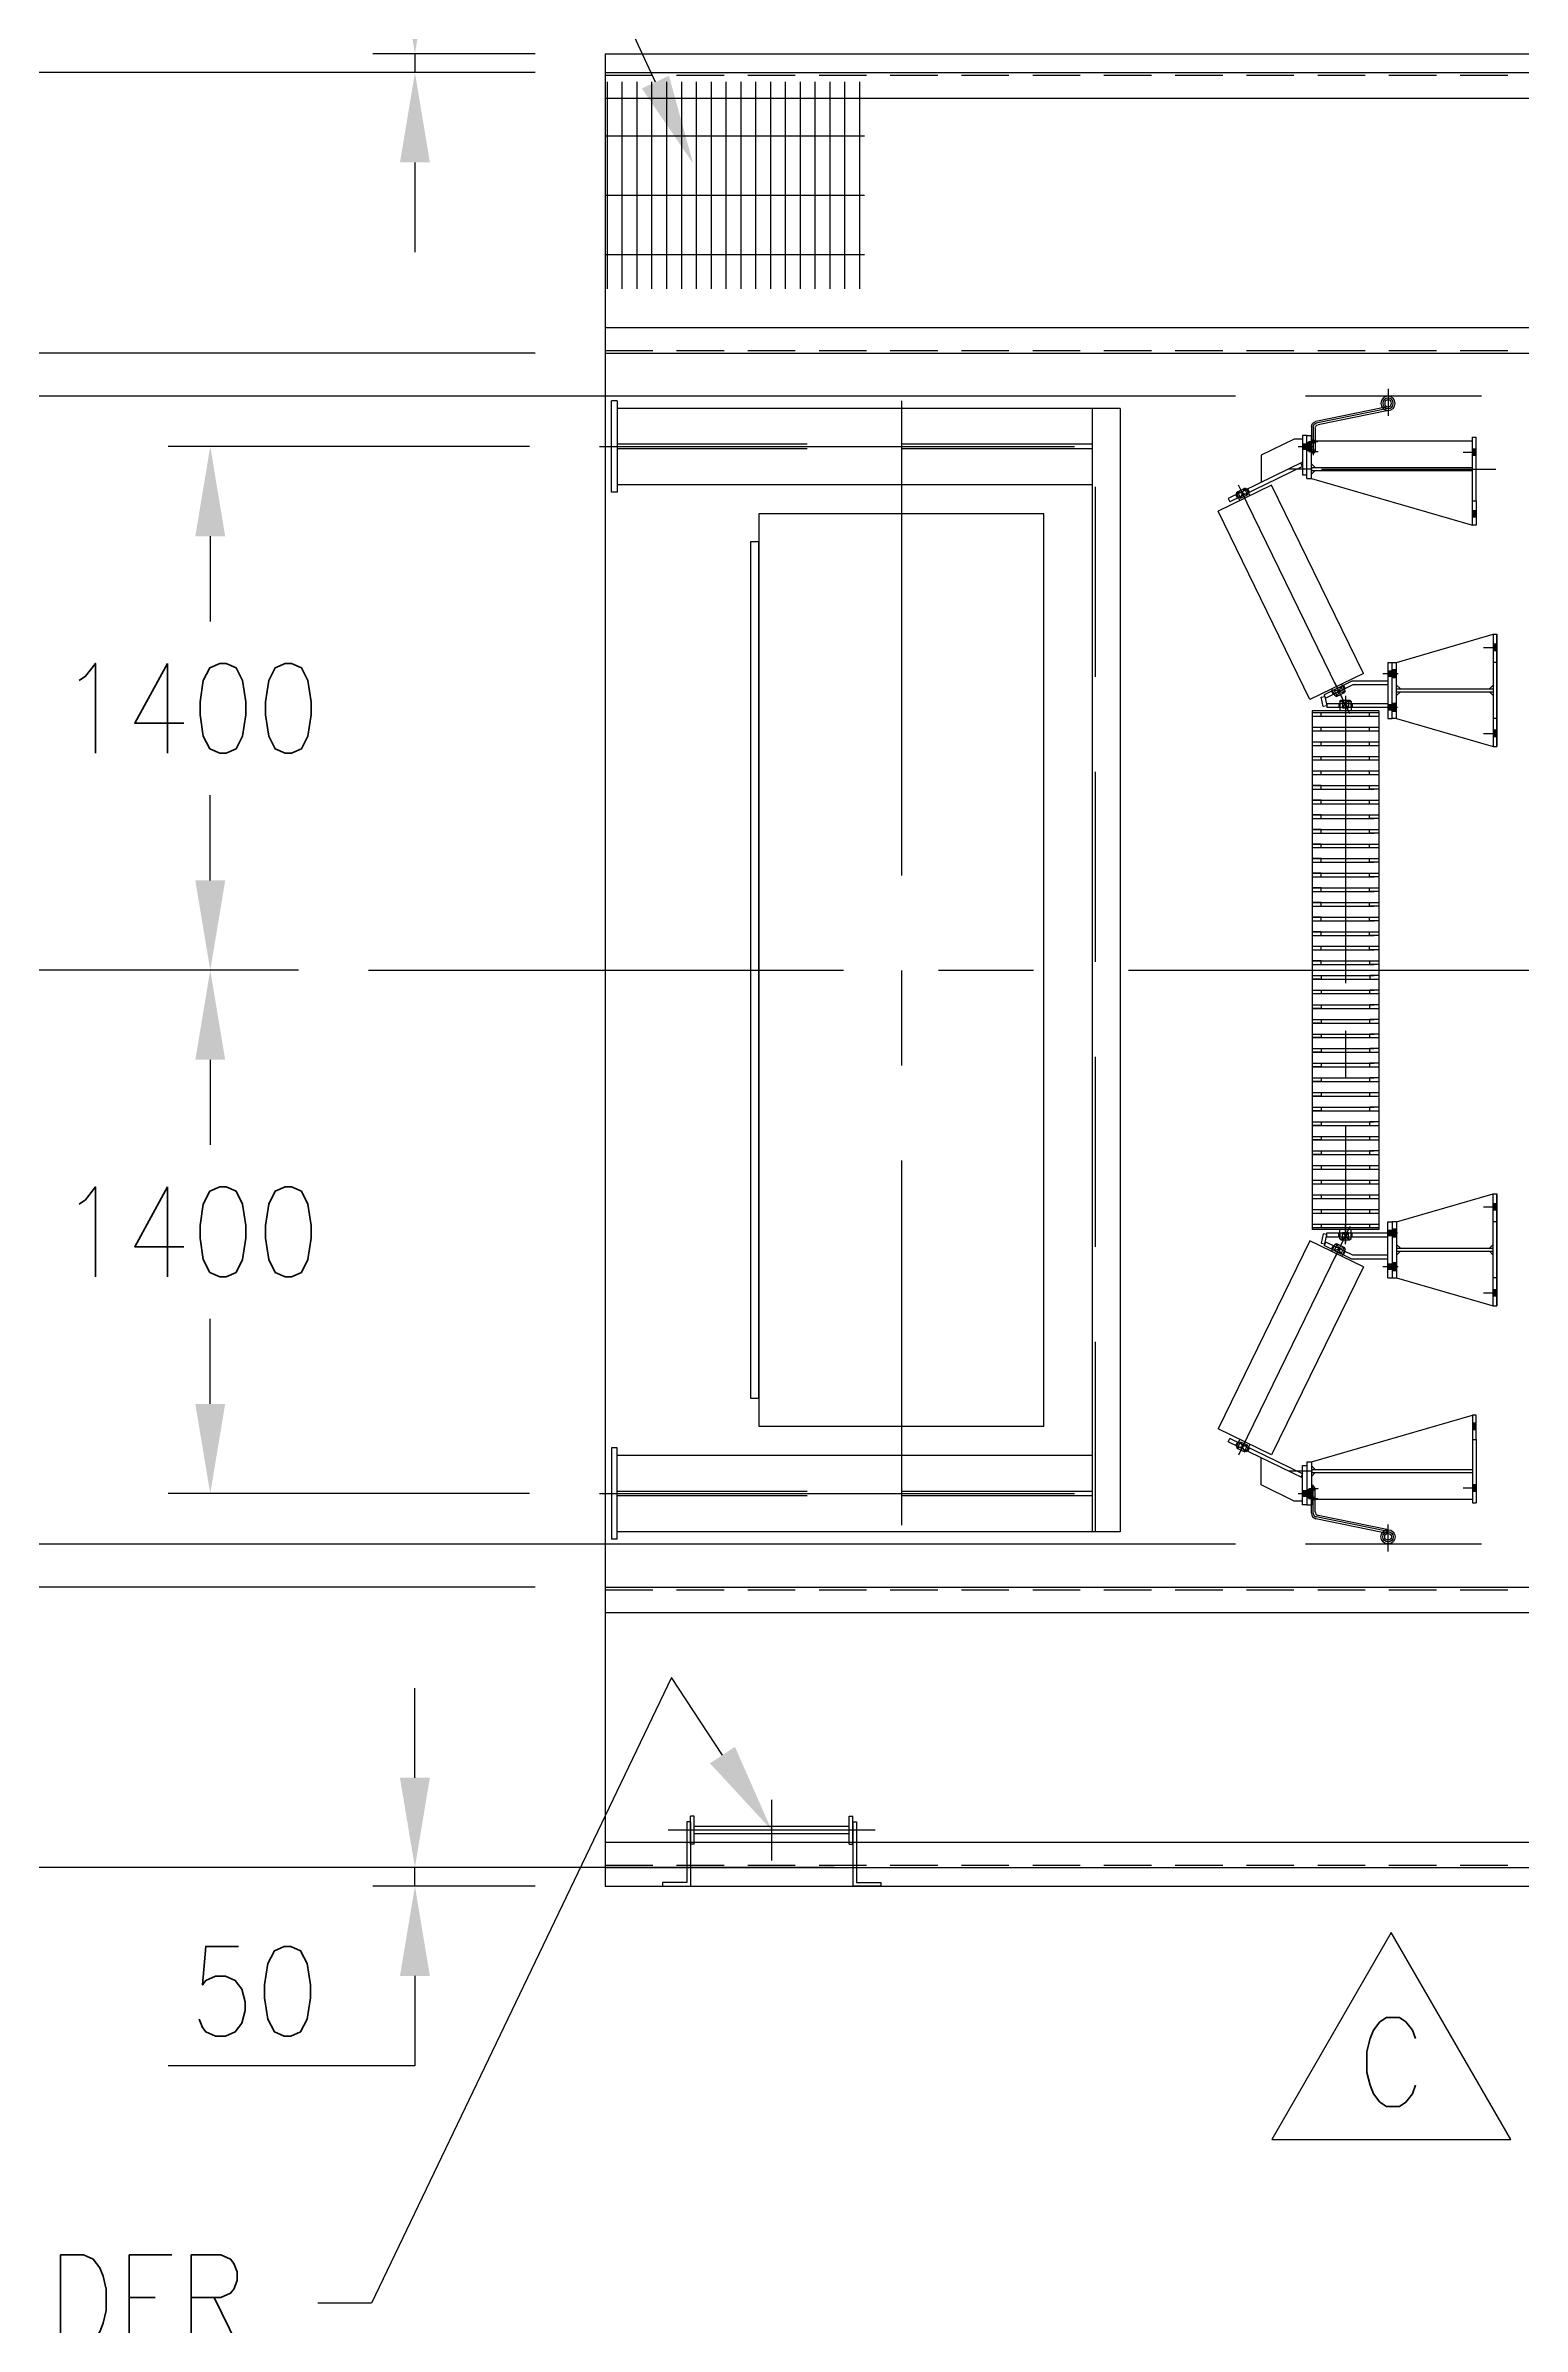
# Model space of a CAD drawing. Extents: x 0 to 68580, y 0 to 45720.
# Drawn here: x 35631 to 39580, y 21565 to 27664 of the extents above; entities that cross this region are included whole.
import ezdxf
from ezdxf.enums import TextEntityAlignment as Align

# ---------------------------------------------------------------- set-up
doc = ezdxf.new("R2010")
doc.units = 0
doc.header["$LTSCALE"] = 40
for name, pattern in [('CENTER', [50.8, 31.75, -6.35, 6.35, -6.35]), ('CENTER2', [28.575, 19.05, -3.175, 3.175, -3.175]), ('CL', [1.0625, 0.75, -0.125, 0.0625, -0.125]), ('HIDDEN2', [4.7625, 3.175, -1.5875]), ('HIDDENX2', [19.05, 12.7, -6.35])]:
    doc.linetypes.add(name, pattern=pattern)
doc.layers.get('0').update_dxf_attribs({"linetype": 'CONTINUOUS'})
doc.layers.get('DEFPOINTS').update_dxf_attribs({"linetype": 'CONTINUOUS'})
for name, color, linetype in [('CL', 1, 'CL'), ('EMS_BOLT-BOLTHOLE', 252, 'CONTINUOUS'), ('EMS_CL', 1, 'CENTER'), ('EMS_DIM', 3, 'CONTINUOUS'), ('EMS_GRAY', 252, 'CONTINUOUS'), ('EMS_GRAYCL', 252, 'CL'), ('EMS_HATCH', 3, 'CONTINUOUS'), ('EMS_HF', 252, 'HIDDEN2'), ('EMS_HIDDEN', 252, 'HIDDENX2'), ('EMS_OBJECT', 252, 'CONTINUOUS'), ('EMS_REV', 7, 'CONTINUOUS'), ('EMS_SHIPSTRUCTURE', 151, 'CONTINUOUS'), ('EMS_TXT', 2, 'CONTINUOUS'), ('EMS_WALKWAY_PLATFORM', 2, 'CONTINUOUS'), ('MIKES_CHECK', 75, 'CONTINUOUS'), ('OBJECT', 7, 'CONTINUOUS'), ('WALKWAY', 2, 'CONTINUOUS'), ('WALWAYSTUFF', 2, 'CONTINUOUS')]:
    doc.layers.add(name, color=color, linetype=linetype)
doc.styles.add('EMS', font='Romans.shx', dxfattribs={"width": 0.85, "height": 240})
doc.dimstyles.get("Standard").update_dxf_attribs({"dimtxt": 0.125, "dimasz": 0.25, "dimexe": 0.18, "dimexo": 0.0625, "dimgap": 0.09, "dimtad": 0, "dimtih": 1, "dimtoh": 1, "dimzin": 12, "dimcen": 0.09, "dimclrd": 160, "dimclre": 160, "dimclrt": 200, "dimazin": 3, "dimtfac": 1, "dimtofl": 0, "dimtmove": 0, "dimatfit": 3})

# ---------------------------------------------------------------- blocks, each defined once
blk = doc.blocks.new('A$C4A80579D')
at = {"layer": 'WALKWAY', "linetype": 'CENTER'}
for p, q in [((0, -81.1), (0, 81.1)), ((-276.9, 0), (276.9, 0))]:
    blk.add_line(p, q, dxfattribs=at)
at = {"layer": 'WALKWAY'}
blk.add_line((226, 0), (276.9, 0), dxfattribs=at)
at = {"layer": 'WALWAYSTUFF'}
for p, q in [((-292, 140), (-292, 150)), ((-292, 150), (-217, 150)), ((-227, 140), (-292, 140)), ((-227, -22.5), (-227, 140)), ((-217, -22.5), (-217, 150)), ((292, 150), (217, 150)), ((217, -22.5), (217, 150)), ((227, 140), (292, 140)), ((227, 140), (292, 140)), ((227, -22.5), (227, 140)), ((292, 140), (292, 150)), ((292, 140), (292, 150)), ((-207, 37.5), (-217, 37.5)), ((-217, 37.5), (-217, -37.5)), ((-207, 37.5), (-207, -37.5)), ((-207, 10), (207, 10)), ((207, 37.5), (207, -37.5)), ((207, 37.5), (217, 37.5)), ((217, 37.5), (217, -37.5)), ((-217, -22.5), (-227, -22.5)), ((-207, -37.5), (-217, -37.5)), ((-207, -10), (207, -10)), ((207, -37.5), (217, -37.5)), ((217, -22.5), (227, -22.5))]:
    blk.add_line(p, q, dxfattribs=at)
blk = doc.blocks.new('A$C70443823')
at = {"xscale": -1, "rotation": 270}
blk.add_blockref('A$C4A80579D', (0, 0), dxfattribs=at)
blk = doc.blocks.new('*U200')
at = {"layer": 'EMS_TXT', "style": 'EMS', "width": 0.85}
blk.add_text('LADDER', height=240, dxfattribs=at).set_placement((35146.1, 21516.4))
blk = doc.blocks.new('*U201')
at = {"layer": 'EMS_DIM'}
blk.add_lwpolyline([(37440.8, 23092.9), (37304.7, 23300.5), (36501.9, 21627.5), (36358.4, 21627.5)], dxfattribs=at)
blk.add_solid([(37474.2, 23114.9), (37572.3, 22892.2), (37407.3, 23071)], dxfattribs=at)
blk = doc.blocks.new('*X202')
at = {"color": 0}
for p, q in [((37133.3, 27014.2), (37133.3, 27567.7)), ((37173, 27014.2), (37173, 27567.7)), ((37212.7, 27014.2), (37212.7, 27567.7)), ((37252.3, 27014.2), (37252.3, 27567.7)), ((37292, 27014.2), (37292, 27567.7)), ((37331.7, 27014.2), (37331.7, 27567.7)), ((37371.4, 27014.2), (37371.4, 27567.7)), ((37411.1, 27014.2), (37411.1, 27567.7)), ((37450.8, 27014.2), (37450.8, 27567.7)), ((37490.5, 27014.2), (37490.5, 27567.7)), ((37530.2, 27014.2), (37530.2, 27567.7)), ((37569.8, 27014.2), (37569.8, 27567.7)), ((37609.5, 27014.2), (37609.5, 27567.7)), ((37649.2, 27014.2), (37649.2, 27567.7)), ((37688.9, 27014.2), (37688.9, 27567.7)), ((37728.6, 27014.2), (37728.6, 27567.7)), ((37768.3, 27014.2), (37768.3, 27567.7)), ((37808, 27014.2), (37808, 27567.7)), ((37821, 27422.2), (37127.4, 27422.2)), ((37821, 27263.4), (37127.4, 27263.4)), ((37821, 27104.7), (37127.4, 27104.7))]:
    blk.add_line(p, q, dxfattribs=at)
blk = doc.blocks.new('*U267')
at = {"layer": 'EMS_DIM', "color": 0, "style": 'EMS', "width": 0.85}
blk.add_text('750', height=240, dxfattribs=at).set_placement((34686, 27097.2))
blk = doc.blocks.new('*D91')
at = {"layer": 'DEFPOINTS', "color": 0}
for p in [(35386.1, 27592.2), (37127.4, 27592.2), (37127.4, 26842.2)]:
    blk.add_point(p, dxfattribs=at)
at = {"layer": 'EMS_DIM', "color": 0}
for p, q in [((36939.9, 27592.2), (35273.6, 27592.2)), ((35386.1, 27082.2), (35386.1, 27352.2)), ((36939.9, 26842.2), (35273.6, 26842.2))]:
    blk.add_line(p, q, dxfattribs=at)
for points in [[(35346.1, 27352.2), (35426.1, 27352.2), (35386.1, 27592.2)], [(35346.1, 27082.2), (35426.1, 27082.2), (35386.1, 26842.2)]]:
    blk.add_solid(points, dxfattribs=at)
at = {"layer": 'EMS_REV'}
blk.add_blockref('*U267', (0, 0), dxfattribs=at)
blk = doc.blocks.new('*U268')
at = {"layer": 'EMS_DIM', "color": 0, "style": 'EMS', "width": 0.85}
blk.add_text('50', height=240, dxfattribs=at).set_placement((36015.4, 28220.6))
blk = doc.blocks.new('*D92')
at = {"layer": 'DEFPOINTS', "color": 0}
for p in [(37127.4, 27642.2), (36618.4, 27592.2), (37127.4, 27592.2)]:
    blk.add_point(p, dxfattribs=at)
at = {"layer": 'EMS_DIM', "color": 0}
for p, q in [((36618.4, 27882.2), (36618.4, 28122.2)), ((36939.9, 27642.2), (36505.9, 27642.2)), ((36618.4, 27642.2), (36618.4, 27592.2)), ((36939.9, 27592.2), (36505.9, 27592.2)), ((36618.4, 27352.2), (36618.4, 27112.2))]:
    blk.add_line(p, q, dxfattribs=at)
for points in [[(36578.4, 27882.2), (36658.4, 27882.2), (36618.4, 27642.2)], [(36578.4, 27352.2), (36658.4, 27352.2), (36618.4, 27592.2)]]:
    blk.add_solid(points, dxfattribs=at)
at = {"layer": 'EMS_REV'}
blk.add_blockref('*U268', (0, 0), dxfattribs=at)
blk = doc.blocks.new('*U269')
at = {"layer": 'EMS_DIM', "color": 0, "style": 'EMS', "width": 0.85}
blk.add_text('750', height=240, dxfattribs=at).set_placement((34686, 23047.2))
blk = doc.blocks.new('*D93')
at = {"layer": 'DEFPOINTS', "color": 0}
for p in [(37127.4, 23542.2), (35386.1, 22792.2), (37127.4, 22792.2)]:
    blk.add_point(p, dxfattribs=at)
at = {"layer": 'EMS_DIM', "color": 0}
for p, q in [((36939.9, 23542.2), (35273.6, 23542.2)), ((35386.1, 23302.2), (35386.1, 23032.2)), ((36939.9, 22792.2), (35273.6, 22792.2))]:
    blk.add_line(p, q, dxfattribs=at)
for points in [[(35346.1, 23302.2), (35426.1, 23302.2), (35386.1, 23542.2)], [(35346.1, 23032.2), (35426.1, 23032.2), (35386.1, 22792.2)]]:
    blk.add_solid(points, dxfattribs=at)
at = {"layer": 'EMS_REV'}
blk.add_blockref('*U269', (0, 0), dxfattribs=at)
blk = doc.blocks.new('*U270')
at = {"layer": 'EMS_DIM', "color": 0, "style": 'EMS', "width": 0.85}
blk.add_text('50', height=240, dxfattribs=at).set_placement((36015.4, 22341.3))
blk = doc.blocks.new('*D94')
at = {"layer": 'DEFPOINTS', "color": 0}
for p in [(36618.4, 22792.2), (37927.4, 22792.2), (37127.4, 22742.2)]:
    blk.add_point(p, dxfattribs=at)
at = {"layer": 'EMS_DIM', "color": 0}
for p, q in [((36618.4, 23032.2), (36618.4, 23272.2)), ((37739.9, 22792.2), (36505.9, 22792.2)), ((36618.4, 22742.2), (36618.4, 22792.2)), ((36939.9, 22742.2), (36505.9, 22742.2)), ((36618.4, 22502.2), (36618.4, 22262.2))]:
    blk.add_line(p, q, dxfattribs=at)
for points in [[(36578.4, 23032.2), (36658.4, 23032.2), (36618.4, 22792.2)], [(36578.4, 22502.2), (36658.4, 22502.2), (36618.4, 22742.2)]]:
    blk.add_solid(points, dxfattribs=at)
at = {"layer": 'EMS_REV'}
blk.add_blockref('*U270', (0, 0), dxfattribs=at)
blk = doc.blocks.new('*U310')
at = {"layer": 'EMS_DIM', "color": 0, "style": 'EMS', "width": 0.85}
blk.add_text('3083', height=240, dxfattribs=at).set_placement((38280.4, 28945.5))
blk = doc.blocks.new('*D99')
at = {"layer": 'DEFPOINTS', "color": 0}
for p in [(37127.4, 28833), (37127.4, 27642.2), (40210.5, 27642.2)]:
    blk.add_point(p, dxfattribs=at)
at = {"layer": 'EMS_DIM', "color": 0}
for p, q in [((37127.4, 27829.7), (37127.4, 28945.5)), ((40210.5, 27829.7), (40210.5, 28945.5)), ((39970.5, 28833), (37367.4, 28833))]:
    blk.add_line(p, q, dxfattribs=at)
for points in [[(37367.4, 28873), (37367.4, 28793), (37127.4, 28833)], [(39970.5, 28873), (39970.5, 28793), (40210.5, 28833)]]:
    blk.add_solid(points, dxfattribs=at)
at = {"layer": 'EMS_REV'}
blk.add_blockref('*U310', (0, 0), dxfattribs=at)
blk = doc.blocks.new('A$C755374AA')
at = {"layer": 'EMS_GRAY'}
for p, q in [((-693.4, -178), (-693.4, 0)), ((-693.4, -178), (-693.4, 0)), ((-561.9, 0), (-561.9, -24.3)), ((561.9, 0), (561.9, -24.3)), ((693.4, -178), (693.4, 0)), ((-693.4, 0), (693.4, 0)), ((-688.8, 0), (-688.8, -178)), ((-688.8, 0), (-688.8, -178)), ((-679.1, -24.3), (-688.8, -24.3)), ((-679.1, -24.3), (-688.8, -24.3)), ((-679.1, 0), (-679.1, -24.3)), ((-679.1, 0), (-679.1, -24.3)), ((-679.1, -11.3), (-679.1, -178)), ((-679.1, -11.3), (-679.1, -178)), ((-649.7, 0), (-649.7, -178)), ((-649.7, 0), (-649.7, -178)), ((-640, -24.3), (-649.7, -24.3)), ((-640, -24.3), (-649.7, -24.3)), ((-640, 0), (-640, -24.3)), ((-640, 0), (-640, -24.3)), ((-640, -11.3), (-640, -178)), ((-640, -11.3), (-640, -178)), ((-610.6, 0), (-610.6, -178)), ((-600.9, -24.3), (-610.6, -24.3)), ((-600.9, 0), (-600.9, -24.3)), ((-600.9, -11.3), (-600.9, -178)), ((-571.5, 0), (-571.5, -178)), ((-561.9, -24.3), (-571.5, -24.3)), ((-561.9, -11.3), (-561.9, -178)), ((-532.5, 0), (-532.5, -178)), ((-522.8, -24.3), (-532.5, -24.3)), ((-522.8, 0), (-522.8, -24.3)), ((-522.8, -11.3), (-522.8, -178)), ((-493.4, 0), (-493.4, -178)), ((-493.4, -24.3), (-493.4, 0)), ((-493.4, -11.3), (-493.4, -165.8)), ((-483.7, -24.3), (-493.4, -24.3)), ((-483.7, 0), (-483.7, -24.3)), ((-483.7, -11.3), (-483.7, -165.8)), ((-454.3, 0), (-454.3, -178)), ((-454.3, -24.3), (-454.3, 0)), ((-454.3, -11.3), (-454.3, -165.8)), ((-444.6, -24.3), (-454.3, -24.3)), ((-444.6, 0), (-444.6, -24.3)), ((-444.6, -11.3), (-444.6, -178)), ((-415.2, 0), (-415.2, -178)), ((-415.2, -24.3), (-415.2, 0)), ((-415.2, -11.3), (-415.2, -165.8)), ((-405.5, -24.3), (-415.2, -24.3)), ((-405.5, 0), (-405.5, -24.3)), ((-405.5, -11.3), (-405.5, -165.8)), ((-376.1, 0), (-376.1, -178)), ((-376.1, -24.3), (-376.1, 0)), ((-376.1, -11.3), (-376.1, -165.8)), ((-366.4, -24.3), (-376.1, -24.3)), ((-366.4, 0), (-366.4, -24.3)), ((-366.4, -11.3), (-366.4, -165.8)), ((-337, 0), (-337, -178)), ((-337, -24.3), (-337, 0)), ((-337, -11.3), (-337, -165.8)), ((-327.4, -24.3), (-337, -24.3)), ((-327.4, 0), (-327.4, -24.3)), ((-327.4, -11.3), (-327.4, -178)), ((-298, 0), (-298, -178)), ((-298, -24.3), (-298, 0)), ((-298, -11.3), (-298, -165.8)), ((-288.3, -24.3), (-298, -24.3)), ((-288.3, 0), (-288.3, -24.3)), ((-288.3, -11.3), (-288.3, -165.8)), ((-258.9, 0), (-258.9, -178)), ((-258.9, -24.3), (-258.9, 0)), ((-258.9, -11.3), (-258.9, -165.8)), ((-249.2, -24.3), (-258.9, -24.3)), ((-249.2, 0), (-249.2, -24.3)), ((-249.2, -11.3), (-249.2, -165.8)), ((-219.8, 0), (-219.8, -178)), ((-219.8, -24.3), (-219.8, 0)), ((-219.8, -11.3), (-219.8, -165.8)), ((-210.1, -24.3), (-219.8, -24.3)), ((-210.1, 0), (-210.1, -24.3)), ((-210.1, -11.3), (-210.1, -165.8)), ((-180.7, 0), (-180.7, -178)), ((-180.7, -24.3), (-180.7, 0)), ((-180.7, -11.3), (-180.7, -165.8)), ((-171, -24.3), (-180.7, -24.3)), ((-171, 0), (-171, -24.3)), ((-171, -11.3), (-171, -165.8)), ((-141.6, 0), (-141.6, -178)), ((-141.6, -24.3), (-141.6, 0)), ((-141.6, -11.3), (-141.6, -165.8)), ((-132, -24.3), (-141.6, -24.3)), ((-132, 0), (-132, -24.3)), ((-132, -11.3), (-132, -165.8)), ((-102.5, 0), (-102.5, -178)), ((-102.5, -24.3), (-102.5, 0)), ((-102.5, -11.3), (-102.5, -165.8)), ((-92.9, -24.3), (-102.5, -24.3)), ((-92.9, 0), (-92.9, -24.3)), ((-92.9, -11.3), (-92.9, -165.8)), ((-63.5, -178), (-63.5, 0)), ((-53.8, -24.3), (-63.5, -24.3)), ((-53.8, 0), (-53.8, -24.3)), ((-53.8, -11.3), (-53.8, -165.8)), ((-24.4, 0), (-24.4, -178)), ((-24.4, -24.3), (-24.4, 0)), ((-14.7, -24.3), (-24.4, -24.3)), ((-14.7, -24.3), (-24.4, -24.3)), ((-14.7, 0), (-14.7, -24.3)), ((-14.7, -11.3), (-14.7, -165.8)), ((14.7, 0), (14.7, -24.3)), ((14.7, -11.3), (14.7, -165.8)), ((14.7, -24.3), (24.4, -24.3)), ((14.7, -24.3), (24.4, -24.3)), ((24.4, 0), (24.4, -178)), ((24.4, -24.3), (24.4, 0)), ((53.8, 0), (53.8, -24.3)), ((53.8, -11.3), (53.8, -165.8)), ((53.8, -24.3), (63.5, -24.3)), ((63.5, -178), (63.5, 0)), ((92.9, 0), (92.9, -24.3)), ((92.9, -11.3), (92.9, -165.8)), ((92.9, -24.3), (102.5, -24.3)), ((102.5, 0), (102.5, -178)), ((102.5, -24.3), (102.5, 0)), ((102.5, -11.3), (102.5, -165.8)), ((132, 0), (132, -24.3)), ((132, -11.3), (132, -165.8)), ((132, -24.3), (141.6, -24.3)), ((141.6, 0), (141.6, -178)), ((141.6, -24.3), (141.6, 0)), ((141.6, -11.3), (141.6, -165.8)), ((171, 0), (171, -24.3)), ((171, -11.3), (171, -165.8)), ((171, -24.3), (180.7, -24.3)), ((180.7, 0), (180.7, -178)), ((180.7, -24.3), (180.7, 0)), ((180.7, -11.3), (180.7, -165.8)), ((210.1, 0), (210.1, -24.3)), ((210.1, -11.3), (210.1, -165.8)), ((210.1, -24.3), (219.8, -24.3)), ((219.8, 0), (219.8, -178)), ((219.8, -24.3), (219.8, 0)), ((219.8, -11.3), (219.8, -165.8)), ((249.2, 0), (249.2, -24.3)), ((249.2, -11.3), (249.2, -165.8)), ((249.2, -24.3), (258.9, -24.3)), ((258.9, 0), (258.9, -178)), ((258.9, -24.3), (258.9, 0)), ((258.9, -11.3), (258.9, -165.8)), ((288.3, 0), (288.3, -24.3)), ((288.3, -11.3), (288.3, -165.8)), ((288.3, -24.3), (298, -24.3)), ((298, 0), (298, -178)), ((298, -24.3), (298, 0)), ((298, -11.3), (298, -165.8)), ((327.4, 0), (327.4, -24.3)), ((327.4, -11.3), (327.4, -178)), ((327.4, -24.3), (337, -24.3)), ((337, 0), (337, -178)), ((337, -24.3), (337, 0)), ((337, -11.3), (337, -165.8)), ((366.4, 0), (366.4, -24.3)), ((366.4, -11.3), (366.4, -165.8)), ((366.4, -24.3), (376.1, -24.3)), ((376.1, 0), (376.1, -178)), ((376.1, -24.3), (376.1, 0)), ((376.1, -11.3), (376.1, -165.8)), ((405.5, 0), (405.5, -24.3)), ((405.5, -11.3), (405.5, -165.8)), ((405.5, -24.3), (415.2, -24.3)), ((415.2, 0), (415.2, -178)), ((415.2, -24.3), (415.2, 0)), ((415.2, -11.3), (415.2, -165.8)), ((444.6, 0), (444.6, -24.3)), ((444.6, -11.3), (444.6, -178)), ((444.6, -24.3), (454.3, -24.3)), ((454.3, 0), (454.3, -178)), ((454.3, -24.3), (454.3, 0)), ((454.3, -11.3), (454.3, -165.8)), ((483.7, 0), (483.7, -24.3)), ((483.7, -11.3), (483.7, -165.8)), ((483.7, -24.3), (493.4, -24.3)), ((493.4, 0), (493.4, -178)), ((493.4, -24.3), (493.4, 0)), ((493.4, -11.3), (493.4, -165.8)), ((522.8, 0), (522.8, -24.3)), ((522.8, -11.3), (522.8, -178)), ((522.8, -24.3), (532.5, -24.3)), ((532.5, 0), (532.5, -178)), ((561.9, -11.3), (561.9, -178)), ((561.9, -24.3), (571.5, -24.3)), ((571.5, 0), (571.5, -178)), ((600.9, 0), (600.9, -24.3)), ((600.9, -11.3), (600.9, -178)), ((600.9, -24.3), (610.6, -24.3)), ((610.6, 0), (610.6, -178)), ((640, 0), (640, -24.3)), ((640, -11.3), (640, -178)), ((640, -24.3), (649.7, -24.3)), ((649.7, 0), (649.7, -178)), ((679.1, 0), (679.1, -24.3)), ((679.1, -11.3), (679.1, -178)), ((679.1, -24.3), (688.8, -24.3)), ((688.8, 0), (688.8, -178)), ((-718.4, -74), (-721.4, -77)), ((-721.4, -77), (-721.4, -101)), ((-721.4, -81), (-701.4, -81)), ((-701.4, -97), (-721.4, -81)), ((-701.4, -81), (-721.4, -97)), ((-721.4, -97), (-701.4, -97)), ((-718.4, -104), (-721.4, -101)), ((-718.4, -74), (-693.4, -74)), ((-718.4, -74), (-718.4, -81)), ((-718.4, -97), (-718.4, -104)), ((-718.4, -104), (-693.4, -104)), ((-703.6, -74), (-713.3, -74)), ((-703.6, -104), (-713.3, -104)), ((-701.4, -81), (-701.4, -97)), ((718.4, -74), (693.4, -74)), ((718.4, -104), (693.4, -104)), ((701.4, -81), (701.4, -97)), ((721.4, -81), (701.4, -81)), ((701.4, -97), (721.4, -81)), ((701.4, -81), (721.4, -97)), ((721.4, -97), (701.4, -97)), ((703.6, -74), (713.3, -74)), ((703.6, -104), (713.3, -104)), ((718.4, -74), (718.4, -81)), ((718.4, -74), (721.4, -77)), ((718.4, -97), (718.4, -104)), ((718.4, -104), (721.4, -101)), ((721.4, -77), (721.4, -101)), ((-693.4, -178), (693.4, -178)), ((-679.1, -153.7), (-688.8, -153.7)), ((-679.1, -153.7), (-688.8, -153.7)), ((-640, -153.7), (-649.7, -153.7)), ((-640, -153.7), (-649.7, -153.7)), ((-600.9, -153.7), (-610.6, -153.7)), ((-561.9, -153.7), (-571.5, -153.7)), ((-522.8, -153.7), (-532.5, -153.7)), ((-483.7, -153.7), (-493.4, -153.7)), ((-483.7, -178), (-483.7, -154.6)), ((-444.6, -153.7), (-454.3, -153.7)), ((-405.5, -153.7), (-415.2, -153.7)), ((-405.5, -178), (-405.5, -154.6)), ((-366.4, -153.7), (-376.1, -153.7)), ((-366.4, -178), (-366.4, -154.6)), ((-327.4, -153.7), (-337, -153.7)), ((-288.3, -153.7), (-298, -153.7)), ((-288.3, -178), (-288.3, -154.6)), ((-249.2, -153.7), (-258.9, -153.7)), ((-249.2, -178), (-249.2, -154.6)), ((-210.1, -153.7), (-219.8, -153.7)), ((-210.1, -178), (-210.1, -154.6)), ((-171, -153.7), (-180.7, -153.7)), ((-171, -178), (-171, -154.6)), ((-132, -153.7), (-141.6, -153.7)), ((-132, -178), (-132, -154.6)), ((-92.9, -153.7), (-102.5, -153.7)), ((-92.9, -178), (-92.9, -154.6)), ((-53.8, -153.7), (-63.5, -153.7)), ((-53.8, -178), (-53.8, -154.6)), ((-14.7, -154.6), (-24.4, -154.6)), ((-14.7, -178), (-14.7, -154.6)), ((-14.7, -178), (14.7, -178)), ((14.7, -154.6), (24.4, -154.6)), ((14.7, -178), (14.7, -154.6)), ((53.8, -153.7), (63.5, -153.7)), ((53.8, -178), (53.8, -154.6)), ((92.9, -153.7), (102.5, -153.7)), ((92.9, -178), (92.9, -154.6)), ((132, -153.7), (141.6, -153.7)), ((132, -178), (132, -154.6)), ((171, -153.7), (180.7, -153.7)), ((171, -178), (171, -154.6)), ((210.1, -153.7), (219.8, -153.7)), ((210.1, -178), (210.1, -154.6)), ((249.2, -153.7), (258.9, -153.7)), ((249.2, -178), (249.2, -154.6)), ((288.3, -153.7), (298, -153.7)), ((288.3, -178), (288.3, -154.6)), ((327.4, -153.7), (337, -153.7)), ((366.4, -153.7), (376.1, -153.7)), ((366.4, -178), (366.4, -154.6)), ((405.5, -153.7), (415.2, -153.7)), ((405.5, -178), (405.5, -154.6)), ((444.6, -153.7), (454.3, -153.7)), ((483.7, -153.7), (493.4, -153.7)), ((483.7, -178), (483.7, -154.6)), ((522.8, -153.7), (532.5, -153.7)), ((561.9, -153.7), (571.5, -153.7)), ((600.9, -153.7), (610.6, -153.7)), ((640, -153.7), (649.7, -153.7)), ((679.1, -153.7), (688.8, -153.7))]:
    blk.add_line(p, q, dxfattribs=at)
at = {"layer": 'EMS_GRAYCL', "linetype": 'CENTER2'}
blk.add_line((-726.8, -89), (728.2, -89), dxfattribs=at)
blk = doc.blocks.new('A$C32A61231')
at = {"layer": 'EMS_DIM'}
blk.add_blockref('A$C755374AA', (0, 0), dxfattribs=at)
blk = doc.blocks.new('A$C053E33D6')
at = {"layer": 'EMS_GRAY'}
for p, q in [((-22.5, 76.4), (503.7, 267.9)), ((558.1, 118.5), (503.7, 267.9)), ((545.5, 214.5), (525.8, 207.3)), ((550, 211), (532.1, 204.5)), ((532.1, 204.5), (539.1, 185.4)), ((532.1, 204.5), (557, 191.9)), ((555.8, 186.3), (536.1, 179.1)), ((539.1, 185.4), (550, 211)), ((557, 191.9), (539.1, 185.4)), ((545.5, 214.5), (547.2, 210)), ((545.5, 214.5), (549.4, 212.7)), ((549.4, 212.7), (557.6, 190.2)), ((554.1, 190.8), (555.8, 186.3)), ((555.8, 186.3), (557.6, 190.2)), ((31.9, -73), (-22.5, 76.4)), ((31.9, -73), (558.1, 118.5)), ((-20.2, 8.6), (-22, 4.8)), ((-22, 4.8), (-13.7, -17.8)), ((-21.3, 3.1), (-3.5, 9.6)), ((3.5, -9.6), (-21.3, 3.1)), ((-20.2, 8.6), (-0.4, 15.8)), ((-20.2, 8.6), (-18.5, 4.1)), ((-3.5, 9.6), (-14.4, -16.1)), ((-3.5, 9.6), (3.5, -9.6)), ((-14.4, -16.1), (3.5, -9.6)), ((-9.9, -19.6), (-13.7, -17.8)), ((-11.5, -15.1), (-9.9, -19.6)), ((-9.9, -19.6), (9.8, -12.4))]:
    blk.add_line(p, q, dxfattribs=at)
at = {"layer": 'EMS_GRAYCL', "linetype": 'CENTER2'}
blk.add_line((-71.7, -26.1), (553.5, 201.4), dxfattribs=at)
blk = doc.blocks.new('A$C44DE6196')
at = {"layer": 'EMS_BOLT-BOLTHOLE', "color": 252, "const_width": 18}
for points in [[(-90, 0), (-90, 12)], [(0, 0), (0, 12)]]:
    blk.add_lwpolyline(points, dxfattribs=at)
at = {"layer": 'EMS_CL', "color": 252}
for p, q in [((-60, 125), (-112.9, 125)), ((-65, 133.4), (-23.8, 153.6)), ((-90, 24.8), (-90, -13.9)), ((0, 24.8), (0, -13.9))]:
    blk.add_line(p, q, dxfattribs=at)
at = {"layer": 'EMS_HF', "color": 252}
for p, q in [((-80, 143), (-90, 143)), ((-46.9, 162.3), (-55.9, 157.9)), ((-31.1, 130), (-40.1, 125.6)), ((-80, 107), (-90, 107))]:
    blk.add_line(p, q, dxfattribs=at)
at = {"layer": 'EMS_OBJECT', "color": 252}
for p, q in [((-90, 175), (-90, 12)), ((-80, 175), (-90, 175)), ((-80, 175), (-80, 12)), ((-65.5, 177.7), (-56.5, 182.1)), ((-30.3, 105.5), (-65.5, 177.7)), ((-20.3, 107.9), (-56.5, 182.1)), ((-30.3, 12), (-30.3, 105.5)), ((-20.3, 12), (-20.3, 107.9)), ((30, 12), (-120, 12)), ((-120, 12), (-120, 0)), ((30, 12), (30, 0)), ((-120, 0), (30, 0))]:
    blk.add_line(p, q, dxfattribs=at)
blk.add_lwpolyline([(-63, 189.7), (-61, 179.9), (-85.9, 175), (-87.9, 184.8)], close=True, dxfattribs=at)
blk = doc.blocks.new('A$C36BC6BC3')
at = {"layer": 'EMS_BOLT-BOLTHOLE', "color": 252, "const_width": 18}
blk.add_lwpolyline([(0, 11.7), (0, -0.3)], dxfattribs=at)
at = {"layer": 'EMS_CL', "color": 252}
for p, q in [((-135.4, 167), (-103, 182.8)), ((0, 23.6), (0, -15.6))]:
    blk.add_line(p, q, dxfattribs=at)
at = {"layer": 'EMS_HF', "color": 252}
for p, q in [((-137.8, 185.8), (-128.8, 190.2)), ((-122, 153.5), (-113, 157.9))]:
    blk.add_line(p, q, dxfattribs=at)
at = {"layer": 'EMS_OBJECT', "color": 252}
for p, q in [((-138.5, 210), (-147.5, 205.6)), ((-52.9, 11.7), (-147.5, 205.6)), ((-41.7, 11.7), (-138.5, 210)), ((-23.2, 122.5), (-95.8, 122.5)), ((20, 33.7), (-23.2, 122.5)), ((-52.9, 11.7), (-43.9, 16.1)), ((20, 11.7), (20, 33.7))]:
    blk.add_line(p, q, dxfattribs=at)
blk.add_lwpolyline([(-75, 11.7), (-75, -0.3), (30, -0.3), (30, 11.7)], close=True, dxfattribs=at)
blk = doc.blocks.new('A$C1D5C2BFE')
at = {"layer": 'CL', "color": 252}
for p, q in [((-33.6, 1400), (2.5, 1400)), ((194.4, 793), (230.3, 793)), ((195.1, 703), (230.3, 703)), ((195.1, -703), (230.3, -703)), ((194.4, -793), (230.3, -793)), ((-33.6, -1400), (2.3, -1400))]:
    blk.add_line(p, q, dxfattribs=at)
at = {"layer": 'EMS_CL', "color": 252}
for p, q in [((403.8, 1385), (437.5, 1385)), ((458.1, 863), (483.1, 863)), ((458.1, 863), (483.1, 863)), ((458.1, 633), (483.1, 633)), ((458.1, 633), (483.1, 633)), ((458.1, -633), (483.1, -633)), ((458.1, -633), (483.1, -633)), ((458.1, -863), (483.1, -863)), ((458.1, -863), (483.1, -863)), ((25, -1340), (491.1, -1340)), ((403.8, -1385), (437.5, -1385))]:
    blk.add_line(p, q, dxfattribs=at)
at = {"layer": 'EMS_CL'}
for p, q in [((0.7, 1340), (-62.8, 1340)), ((0.5, -1340), (-62.8, -1340))]:
    blk.add_line(p, q, dxfattribs=at)
at = {"layer": 'EMS_OBJECT', "color": 252}
for p, q in [((-13.8, 1430), (-1.8, 1430)), ((-13.8, 1315), (-13.8, 1430)), ((-1.8, 1315), (-1.8, 1430)), ((-1.8, 1415), (428.8, 1415)), ((428.8, 1255), (428.8, 1425)), ((428.8, 1425), (438.8, 1425)), ((438.8, 1255), (438.8, 1425)), ((8.2, 1344), (-1.8, 1354)), ((-1.8, 1344), (428.8, 1344)), ((-13.8, 1315), (-1.8, 1315)), ((-1.8, 1336), (428.8, 1336)), ((8.2, 1336), (-1.8, 1326)), ((-1.8, 1315), (428.8, 1190)), ((226, 823), (484.1, 898)), ((484.1, 898), (484.1, 598)), ((484.1, 898), (494.1, 898)), ((494.1, 898), (494.1, 598)), ((494.1, 598), (494.1, 898)), ((494.1, 598), (494.1, 898)), ((494.1, 898), (494.1, 598)), ((494.1, 898), (494.1, 598)), ((494.1, 898), (494.1, 598)), ((494.1, 598), (494.1, 898)), ((494.1, 598), (494.1, 898)), ((494.1, 898), (494.1, 598)), ((214, 823), (226, 823)), ((226, 673), (226, 823)), ((494.1, 823), (484.1, 823)), ((236, 752), (226, 762)), ((226, 752), (484.1, 752)), ((226, 744), (484.1, 744)), ((236, 744), (226, 734)), ((474.1, 752), (484.1, 762)), ((474.1, 744), (484.1, 734)), ((226, 673), (214, 673)), ((226, 673), (484.1, 598)), ((494.1, 673), (484.1, 673)), ((484.1, 598), (494.1, 598)), ((226, -673), (484.1, -598)), ((484.1, -898), (484.1, -598)), ((484.1, -598), (494.1, -598)), ((494.1, -898), (494.1, -598)), ((494.1, -598), (494.1, -898)), ((494.1, -598), (494.1, -898)), ((494.1, -898), (494.1, -598)), ((494.1, -898), (494.1, -598)), ((494.1, -898), (494.1, -598)), ((494.1, -598), (494.1, -898)), ((494.1, -598), (494.1, -898)), ((494.1, -898), (494.1, -598)), ((226, -673), (214, -673)), ((226, -673), (226, -823)), ((494.1, -673), (484.1, -673)), ((236, -744), (226, -734)), ((226, -744), (484.1, -744)), ((226, -752), (484.1, -752)), ((236, -752), (226, -762)), ((474.1, -744), (484.1, -734)), ((474.1, -752), (484.1, -762)), ((214, -823), (226, -823)), ((226, -823), (484.1, -898)), ((494.1, -823), (484.1, -823)), ((484.1, -898), (494.1, -898)), ((-2, -1315), (428.8, -1190)), ((428.8, -1255), (428.8, -1425)), ((438.8, -1255), (438.8, -1425)), ((-14, -1315), (-2, -1315)), ((-14, -1315), (-14, -1430)), ((-2, -1315), (-2, -1430)), ((8, -1336), (-2, -1326)), ((-2, -1336), (428.8, -1336)), ((-2, -1344), (428.8, -1344)), ((8, -1344), (-2, -1354)), ((-14, -1430), (-2, -1430)), ((-2, -1415), (428.8, -1415)), ((428.8, -1425), (438.8, -1425))]:
    blk.add_line(p, q, dxfattribs=at)
for points in [[(438.8, 1255), (438.8, 1190), (428.8, 1190), (428.8, 1255)], [(438.8, -1255), (438.8, -1190), (428.8, -1190), (428.8, -1255)]]:
    blk.add_lwpolyline(points, close=True, dxfattribs=at)
for points in [[(-13.8, 1412.5), (-13.8, 1387.5), (-1.8, 1412.5), (-1.8, 1387.5)], [(428.8, 1374.5), (428.8, 1395.5), (438.8, 1374.5), (438.8, 1395.5)], [(428.8, 1209.5), (428.8, 1230.5), (438.8, 1209.5), (438.8, 1230.5)], [(484.1, 873.5), (484.1, 852.5), (494.1, 873.5), (494.1, 852.5)], [(214, 805.5), (214, 780.5), (226, 805.5), (226, 780.5)], [(214, 690.5), (214, 715.5), (226, 690.5), (226, 715.5)], [(484.1, 643.5), (484.1, 622.5), (494.1, 643.5), (494.1, 622.5)], [(484.1, -643.5), (484.1, -622.5), (494.1, -643.5), (494.1, -622.5)], [(214, -690.5), (214, -715.5), (226, -690.5), (226, -715.5)], [(214, -805.5), (214, -780.5), (226, -805.5), (226, -780.5)], [(484.1, -873.5), (484.1, -852.5), (494.1, -873.5), (494.1, -852.5)], [(428.8, -1209.5), (428.8, -1230.5), (438.8, -1209.5), (438.8, -1230.5)], [(-14, -1412.5), (-14, -1387.5), (-2, -1412.5), (-2, -1387.5)], [(428.8, -1374.5), (428.8, -1395.5), (438.8, -1374.5), (438.8, -1395.5)]]:
    blk.add_solid(points, dxfattribs=at)
at = {"layer": 'OBJECT', "color": 252}
for p, q in [((214, 673), (214, 823)), ((214, -673), (214, -823))]:
    blk.add_line(p, q, dxfattribs=at)
at = {"layer": 'EMS_DIM', "rotation": 90}
for name, p in [('A$C36BC6BC3', (-14.1, 1399.8)), ('A$C44DE6196', (214, 793)), ('A$C32A61231', (0, 0))]:
    blk.add_blockref(name, p, dxfattribs=at)
at = {"layer": 'EMS_DIM', "xscale": -1, "rotation": 90}
for name, p in [('A$C44DE6196', (214, -793)), ('A$C36BC6BC3', (-14.1, -1399.8))]:
    blk.add_blockref(name, p, dxfattribs=at)
at = {"layer": 'EMS_REV', "rotation": 95.99999999999905}
blk.add_blockref('A$C053E33D6', (67.8, 754), dxfattribs=at)
at = {"layer": 'EMS_REV', "xscale": -1, "rotation": 84.0000000000009}
blk.add_blockref('A$C053E33D6', (67.8, -754), dxfattribs=at)
blk = doc.blocks.new('*U283')
at = {"layer": 'EMS_DIM', "color": 0, "style": 'EMS', "width": 0.85}
blk.add_text('1400', height=240, dxfattribs=at).set_placement((35667.9, 25772.2))
blk = doc.blocks.new('*D97')
at = {"layer": 'DEFPOINTS', "color": 0}
for p in [(37112.1, 26592.2), (36071.1, 25192.2), (36494.3, 25192.2)]:
    blk.add_point(p, dxfattribs=at)
at = {"layer": 'EMS_DIM', "color": 0}
for p, q in [((36924.6, 26592.2), (35958.6, 26592.2)), ((36071.1, 26352.2), (36071.1, 26124.7)), ((36071.1, 25432.2), (36071.1, 25659.7)), ((36306.8, 25192.2), (35958.6, 25192.2))]:
    blk.add_line(p, q, dxfattribs=at)
for points in [[(36031.1, 26352.2), (36111.1, 26352.2), (36071.1, 26592.2)], [(36031.1, 25432.2), (36111.1, 25432.2), (36071.1, 25192.2)]]:
    blk.add_solid(points, dxfattribs=at)
at = {"layer": 'EMS_REV'}
blk.add_blockref('*U283', (0, 0), dxfattribs=at)
blk = doc.blocks.new('*U284')
at = {"layer": 'EMS_DIM', "color": 0, "style": 'EMS', "width": 0.85}
blk.add_text('1400', height=240, dxfattribs=at).set_placement((35667.9, 24372.2))
blk = doc.blocks.new('*D84')
at = {"layer": 'DEFPOINTS', "color": 0}
for p in [(36071.1, 25192.2), (36494.3, 25192.2), (37112.1, 23792.2)]:
    blk.add_point(p, dxfattribs=at)
at = {"layer": 'EMS_DIM', "color": 0}
for p, q in [((36306.8, 25192.2), (35958.6, 25192.2)), ((36071.1, 24952.2), (36071.1, 24724.7)), ((36071.1, 24032.2), (36071.1, 24259.7)), ((36924.6, 23792.2), (35958.6, 23792.2))]:
    blk.add_line(p, q, dxfattribs=at)
for points in [[(36031.1, 24952.2), (36111.1, 24952.2), (36071.1, 25192.2)], [(36031.1, 24032.2), (36111.1, 24032.2), (36071.1, 23792.2)]]:
    blk.add_solid(points, dxfattribs=at)
at = {"layer": 'EMS_REV'}
blk.add_blockref('*U284', (0, 0), dxfattribs=at)
blk = doc.blocks.new('*U221')
at = {"layer": 'EMS_DIM'}
blk.add_lwpolyline([(37261.5, 27566.8), (36476.3, 29261), (36283.6, 29261)], dxfattribs=at)
blk.add_solid([(37297.8, 27583.6), (37362.4, 27349), (37225.2, 27550)], dxfattribs=at)
blk = doc.blocks.new('A$C52B12D18')
at = {"layer": 'EMS_CL'}
for p, q in [((-7, 13.4), (18.2, 13.4)), ((5, -52.4), (5, 23.2)), ((-8.1, -13.4), (17.1, -13.4)), ((205, -101.6), (13, -62.2)), ((205, -154.8), (205, -82.3))]:
    blk.add_line(p, q, dxfattribs=at)
blk.add_arc((15, -52.4), 10, 180, 258.41487, dxfattribs=at)
at = {"layer": 'EMS_GRAY'}
for p, q in [((0, -52.4), (0, 13.4)), ((10, -48.4), (10, 13.4)), ((206, -96.7), (18, -58.2)), ((190.2, -103.7), (12, -67.1)), ((204, -106.5), (191.5, -103.9))]:
    blk.add_line(p, q, dxfattribs=at)
for centre, radius in [((5, -13.4), 4.58), ((205, -115.6), 19), ((205, -115.6), 14), ((205, -115.6), 9)]:
    blk.add_circle(centre, radius, dxfattribs=at)
for centre, radius, start, end in [((5, 13.4), 5, 0, 180), ((5, 13.4), 5, 180, 0), ((15, -52.4), 15, 180, 258.41487), ((20, -48.4), 10, 180, 258.41487)]:
    blk.add_arc(centre, radius, start, end, dxfattribs=at)
blk = doc.blocks.new('A$C69030BD7')
at = {"layer": 'EMS_DIM', "extrusion": (0, 0, -1), "zscale": -1, "rotation": 270}
blk.add_blockref('A$C52B12D18', (0, 0), dxfattribs=at)
blk = doc.blocks.new('*U301')
at = {"layer": 'EMS_DIM', "color": 0, "style": 'EMS', "width": 0.85}
blk.add_text('1535', height=240, dxfattribs=at).set_placement((31337.2, 25839.7))
blk = doc.blocks.new('*D119')
at = {"layer": 'DEFPOINTS', "color": 0}
for p in [(38999.7, 26727.2), (31740.4, 25192.2), (36494.3, 25192.2)]:
    blk.add_point(p, dxfattribs=at)
at = {"layer": 'EMS_DIM', "color": 0}
for p, q in [((38812.2, 26727.2), (31627.9, 26727.2)), ((31740.4, 26487.2), (31740.4, 26192.2)), ((31740.4, 25432.2), (31740.4, 25727.2)), ((36306.8, 25192.2), (31627.9, 25192.2))]:
    blk.add_line(p, q, dxfattribs=at)
for points in [[(31700.4, 26487.2), (31780.4, 26487.2), (31740.4, 26727.2)], [(31700.4, 25432.2), (31780.4, 25432.2), (31740.4, 25192.2)]]:
    blk.add_solid(points, dxfattribs=at)
at = {"layer": 'EMS_REV'}
blk.add_blockref('*U301', (0, 0), dxfattribs=at)
blk = doc.blocks.new('*U302')
at = {"layer": 'EMS_DIM', "color": 0, "style": 'EMS', "width": 0.85}
blk.add_text('1535', height=240, dxfattribs=at).set_placement((31337.2, 24304.7))
blk = doc.blocks.new('*D120')
at = {"layer": 'DEFPOINTS', "color": 0}
for p in [(31740.4, 25192.2), (36494.3, 25192.2), (38999.7, 23657.2)]:
    blk.add_point(p, dxfattribs=at)
at = {"layer": 'EMS_DIM', "color": 0}
for p, q in [((36306.8, 25192.2), (31627.9, 25192.2)), ((31740.4, 24952.2), (31740.4, 24657.2)), ((31740.4, 23897.2), (31740.4, 24192.2)), ((38812.2, 23657.2), (31627.9, 23657.2))]:
    blk.add_line(p, q, dxfattribs=at)
for points in [[(31700.4, 24952.2), (31780.4, 24952.2), (31740.4, 25192.2)], [(31700.4, 23897.2), (31780.4, 23897.2), (31740.4, 23657.2)]]:
    blk.add_solid(points, dxfattribs=at)
at = {"layer": 'EMS_REV'}
blk.add_blockref('*U302', (0, 0), dxfattribs=at)
blk = doc.blocks.new('EMS_REVSYMM')
at = {"layer": 'EMS_REV', "color": 2}
blk.add_lwpolyline([(5.33, 0), (0, 9.23), (-5.33, 0)], close=True, dxfattribs=at)
at = {"layer": 'EMS_REV', "style": 'EMS', "width": 0.85}
blk.add_attdef('RV', text='', height=3.97, dxfattribs=at).set_placement((0, 3.46), align=Align.MIDDLE)

msp = doc.modelspace()

# ---------------------------------------------------------------- linework, layer by layer
at = {"layer": 'EMS_CL'}
for p, q in [((37919.097, 26714.938), (37919.097, 23707.862)), ((37112.072, 26592.206), (38530.459, 26592.206)), ((36494.253, 25192.206), (43604.647, 25192.206)), ((37112.072, 23792.206), (38530.459, 23792.206))]:
    msp.add_line(p, q, dxfattribs=at)
at = {"layer": 'EMS_DIM'}
msp.add_line((36618.428, 22262.206), (35958.797, 22262.206), dxfattribs=at)
at = {"layer": 'EMS_GRAY'}
for p, q in [((38300.097, 26412.201), (37538.097, 26412.201)), ((37538.097, 26412.201), (37538.097, 23972.201)), ((38300.097, 23972.201), (38300.097, 26412.201)), ((37538.097, 23972.201), (38300.097, 23972.201))]:
    msp.add_line(p, q, dxfattribs=at)
msp.add_lwpolyline([(37516.097, 24047.201), (37538.097, 24047.201), (37538.097, 26337.211), (37516.097, 26337.211)], close=True, dxfattribs=at)
at = {"layer": 'EMS_HIDDEN', "color": 252}
for p, q in [((38438.097, 23690.206), (38438.097, 26694.206)), ((38429.097, 26598.206), (37159.097, 26598.206)), ((38429.097, 26586.206), (37159.097, 26586.206)), ((38429.097, 23798.206), (37159.097, 23798.206)), ((38429.097, 23786.206), (37159.097, 23786.206))]:
    msp.add_line(p, q, dxfattribs=at)
at = {"layer": 'EMS_OBJECT', "color": 252}
for p, q in [((37144.097, 26470.206), (37144.097, 26714.206)), ((37159.097, 26714.206), (37144.097, 26714.206)), ((37159.097, 26714.206), (37159.097, 26470.206)), ((38504.097, 26694.206), (37159.097, 26694.206)), ((38429.097, 26694.206), (38429.097, 23690.206)), ((38504.097, 26694.206), (38504.097, 23690.206)), ((38429.097, 26490.206), (37159.097, 26490.206)), ((37159.097, 26470.206), (37144.097, 26470.206)), ((37144.097, 23914.206), (37144.097, 23670.206)), ((37159.097, 23914.206), (37144.097, 23914.206)), ((37159.097, 23670.206), (37159.097, 23914.206)), ((38429.097, 23894.206), (37159.097, 23894.206)), ((37159.097, 23670.206), (37144.097, 23670.206)), ((38504.097, 23690.206), (37159.097, 23690.206))]:
    msp.add_line(p, q, dxfattribs=at)
at = {"layer": 'EMS_SHIPSTRUCTURE'}
for p, q in [((37127.437, 27642.206), (42634.102, 27642.206)), ((37127.437, 27642.206), (37127.437, 22742.206)), ((37127.437, 22742.206), (42634.102, 22742.206))]:
    msp.add_line(p, q, dxfattribs=at)
at = {"layer": 'EMS_WALKWAY_PLATFORM'}
for p, q in [((37127.437, 27592.206), (40210.513, 27592.206)), ((37127.437, 27524.206), (40210.513, 27524.206)), ((37127.437, 26910.206), (40260.513, 26910.206)), ((37127.437, 26842.206), (40260.513, 26842.206)), ((37127.437, 23542.206), (41455.333, 23542.206)), ((37127.437, 23474.206), (41455.333, 23474.206)), ((37127.437, 22860.206), (42634.102, 22860.206)), ((37127.437, 22792.206), (42634.102, 22792.206))]:
    msp.add_line(p, q, dxfattribs=at)
at = {"layer": 'EMS_WALKWAY_PLATFORM', "linetype": 'HIDDEN2'}
for p, q in [((37127.437, 27585.206), (40210.513, 27585.206)), ((37127.437, 26849.206), (40260.513, 26849.206)), ((37127.437, 23535.206), (41455.333, 23535.206)), ((37127.437, 22798.206), (42634.102, 22798.206))]:
    msp.add_line(p, q, dxfattribs=at)
at = {"layer": 'MIKES_CHECK'}
for p, q in [((39470.03, 26727.206), (38999.668, 26727.206)), ((39470.03, 23657.206), (38999.668, 23657.206))]:
    msp.add_line(p, q, dxfattribs=at)

# ---------------------------------------------------------------- block references
at = {"layer": 'EMS_DIM', "xscale": -1, "rotation": 90}
msp.add_blockref('A$C70443823', (37572.327, 22892.206), dxfattribs=at)
at = {"layer": 'EMS_HATCH', "linetype": 'CONTINUOUS'}
msp.add_blockref('*X202', (0, 0), dxfattribs=at)
at = {"layer": 'EMS_REV'}
for name in ['*U221', '*U201', '*U200']:
    msp.add_blockref(name, (0, 0), dxfattribs=at)
at = {"layer": 'EMS_REV', "rotation": 90.00000000000003}
msp.add_blockref('A$C69030BD7', (39015.534, 26592.206), dxfattribs=at)
at = {"layer": 'EMS_REV', "xscale": -1, "rotation": 90}
msp.add_blockref('A$C69030BD7', (39015.534, 23792.206), dxfattribs=at)
at = {"layer": 'EMS_REV', "xscale": 60, "yscale": 60, "zscale": 60}
msp.add_blockref('EMS_REVSYMM', (39229.198, 22064.62), dxfattribs=at).add_auto_attribs({'RV': 'C'})
at = {"layer": 'MIKES_CHECK', "xscale": -1, "rotation": 180}
msp.add_blockref('A$C1D5C2BFE', (39017.534, 25192.206), dxfattribs=at)

# ---------------------------------------------------------------- dimensions: what is measured, and where the dimension line sits
at = {"layer": 'EMS_DIM'}
dim = msp.add_linear_dim(base=(37127.437, 28833.025), p1=(40210.513, 27642.206), p2=(37127.437, 27642.206), dimstyle='Standard', dxfattribs=at)
dim.commit()
dim.dimension.update_dxf_attribs({"geometry": '*D99', "text_midpoint": (38668.975, 29065.525)})
for base, p1, p2, angle, picture, middle in [((36618.428, 27592.206), (37127.437, 27642.206), (37127.437, 27592.206), 270, '*D92', (36209.678, 28340.608)), ((36618.428, 22792.206), (37127.437, 22742.206), (37927.437, 22792.206), 90, '*D94', (36209.678, 22461.254))]:
    dim = msp.add_linear_dim(base=base, p1=p1, p2=p2, angle=angle, dimstyle='Standard', dxfattribs=at)
    dim.commit()
    dim.dimension.update_dxf_attribs({"geometry": picture, "text_midpoint": middle, "dimtype": 128})
for base, p1, p2, angle, picture, middle in [((35386.134, 27592.206), (37127.437, 26842.206), (37127.437, 27592.206), 270, '*D91', (34977.384, 27217.206)), ((31740.375, 25192.206), (38999.668, 26727.206), (36494.253, 25192.206), 90, '*D119', (31740.375, 25959.706)), ((36071.086, 25192.206), (37112.072, 26592.206), (36494.253, 25192.206), 270, '*D97', (36071.086, 25892.206)), ((31740.375, 25192.206), (38999.668, 23657.206), (36494.253, 25192.206), 270, '*D120', (31740.375, 24424.706)), ((36071.086, 25192.206), (37112.072, 23792.206), (36494.253, 25192.206), 90, '*D84', (36071.086, 24492.206)), ((35386.134, 22792.206), (37127.437, 23542.206), (37127.437, 22792.206), 90, '*D93', (34977.384, 23167.206))]:
    dim = msp.add_linear_dim(base=base, p1=p1, p2=p2, angle=angle, dimstyle='Standard', dxfattribs=at)
    dim.commit()
    dim.dimension.update_dxf_attribs({"geometry": picture, "text_midpoint": middle})

doc.saveas('drawing.dxf')
